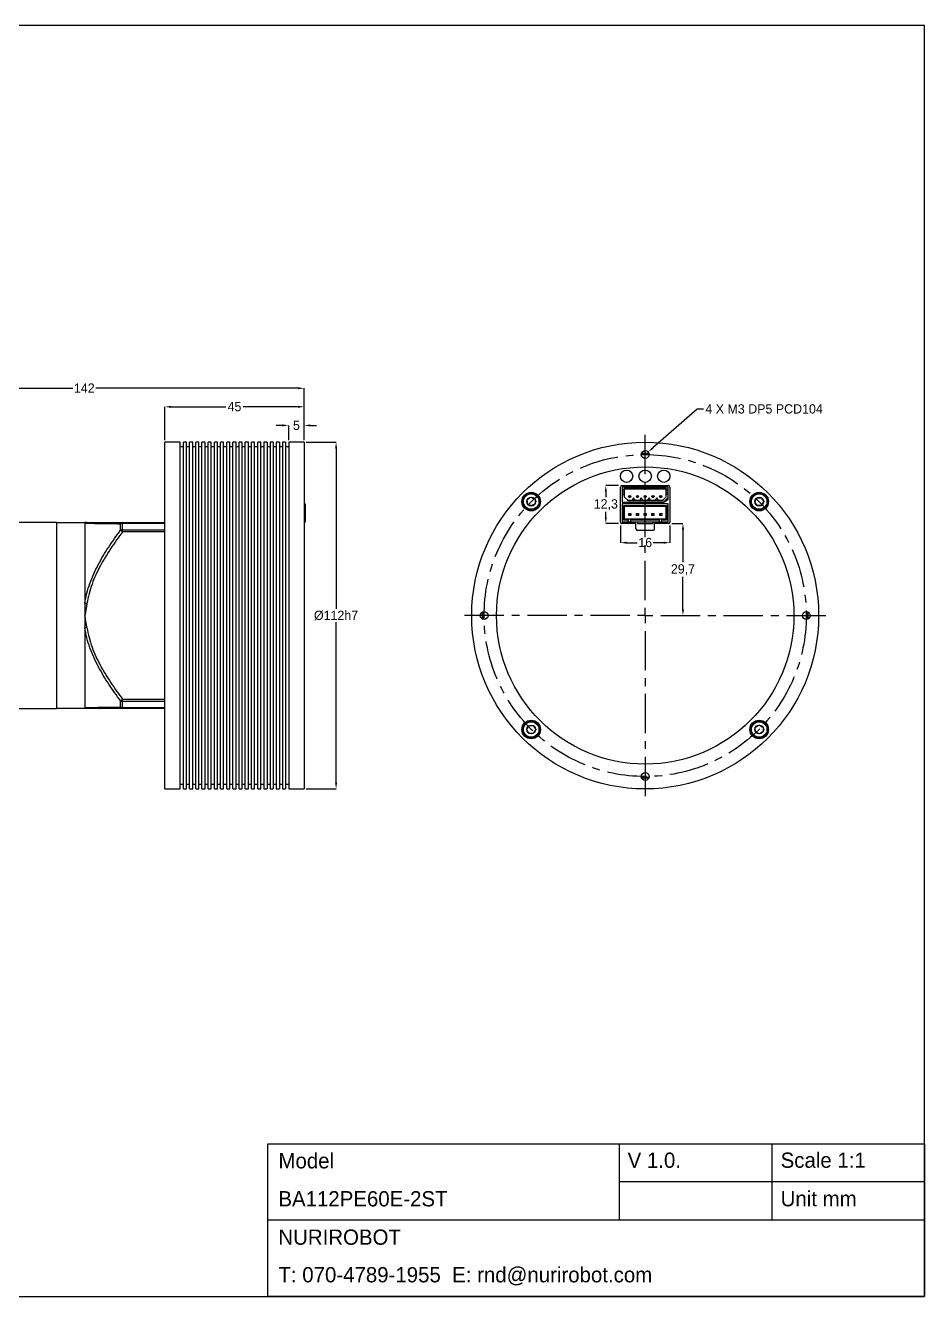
# Model space of a CAD drawing. Header units: millimetres. Extents: x 0 to 581, y 0 to 411.
# Drawn here: x 290.3 to 580.6, y 0 to 410.6 of the extents above; entities that cross this region are included whole.
import ezdxf

# ---------------------------------------------------------------- set-up
doc = ezdxf.new("R2010")
doc.units = ezdxf.units.MM
doc.header["$PDSIZE"] = -1
doc.linetypes.add('CENTERX2', pattern=[20.32, 12.7, -2.54, 2.54, -2.54])
doc.layers.add('외형선', color=7, linetype='Continuous', lineweight=25)
doc.layers.add('중심선', color=1, linetype='CENTERX2')
doc.layers.add('치수', color=3, linetype='Continuous')
doc.styles.get("Standard").update_dxf_attribs({"font": 'GOTHIC.TTF'})
doc.dimstyles.new('배포도면', dxfattribs={"dimtxt": 3, "dimasz": 2, "dimexe": 0, "dimexo": 0.625, "dimtad": 0, "dimtih": 1, "dimtoh": 1, "dimtxsty": 'Standard', "dimcen": 0, "dimclrd": 3, "dimclre": 3, "dimclrt": 3, "dimadec": 0, "dimazin": 0, "dimtfac": 1, "dimtofl": 0, "dimtmove": 0, "dimatfit": 3, "dimfxl": 1, "dimarcsym": 0})

# ---------------------------------------------------------------- blocks, each defined once
blk = doc.blocks.new('_D')
at = {"layer": 'Defpoints', "color": 0}
for p in [(489.46, 271.15), (491.34, 272.79)]:
    blk.add_point(p, dxfattribs=at)
at = {"layer": '치수', "color": 3, "lineweight": -2}
for p, q in [((507.21, 286.64), (492.85, 274.1)), ((509.21, 286.64), (507.21, 286.64))]:
    blk.add_line(p, q, dxfattribs=at)
at = {"layer": '치수', "color": 3}
blk.add_solid([(492.63, 274.35), (493.07, 273.85), (491.34, 272.79)], dxfattribs=at)
at = {"layer": '치수', "color": 3, "insert": (509.83, 288.21), "char_height": 3, "attachment_point": 1}
blk.add_mtext('4 X M3 DP5 PCD104\\P', dxfattribs=at)
blk = doc.blocks.new('_D_1')
at = {"layer": 'Defpoints', "color": 0}
for p in [(482.4, 261.97), (477.68, 249.67), (482.4, 249.67)]:
    blk.add_point(p, dxfattribs=at)
at = {"layer": '치수', "color": 3, "lineweight": -2}
for p, q in [((481.77, 261.97), (477.68, 261.97)), ((477.68, 259.97), (477.68, 258.16)), ((477.68, 251.67), (477.68, 253.48)), ((481.77, 249.67), (477.68, 249.67))]:
    blk.add_line(p, q, dxfattribs=at)
at = {"layer": '치수', "color": 3}
for points in [[(477.34, 259.97), (478.01, 259.97), (477.68, 261.97)], [(477.34, 251.67), (478.01, 251.67), (477.68, 249.67)]]:
    blk.add_solid(points, dxfattribs=at)
at = {"layer": '치수', "color": 3, "insert": (477.68, 257.53), "char_height": 3, "attachment_point": 2}
blk.add_mtext('12,3', dxfattribs=at)
blk = doc.blocks.new('_D_2')
at = {"layer": 'Defpoints', "color": 0}
for p in [(482.4, 249.67), (498.4, 249.67), (498.4, 243.49)]:
    blk.add_point(p, dxfattribs=at)
at = {"layer": '치수', "color": 3, "lineweight": -2}
for p, q in [((482.4, 249.04), (482.4, 243.49)), ((498.4, 249.04), (498.4, 243.49)), ((484.4, 243.49), (487.85, 243.49)), ((496.4, 243.49), (492.95, 243.49))]:
    blk.add_line(p, q, dxfattribs=at)
at = {"layer": '치수', "color": 3}
for points in [[(484.4, 243.82), (484.4, 243.16), (482.4, 243.49)], [(496.4, 243.82), (496.4, 243.16), (498.4, 243.49)]]:
    blk.add_solid(points, dxfattribs=at)
at = {"layer": '치수', "color": 3, "insert": (490.4, 245.06), "char_height": 3, "attachment_point": 2}
blk.add_mtext('16', dxfattribs=at)
blk = doc.blocks.new('_D_3')
at = {"layer": 'Defpoints', "color": 0}
for p in [(498.4, 249.67), (502.59, 219.97), (502.59, 219.97)]:
    blk.add_point(p, dxfattribs=at)
at = {"layer": '치수', "color": 3, "lineweight": -2}
for p, q in [((499.02, 249.67), (502.59, 249.67)), ((502.59, 247.67), (502.59, 237.16)), ((502.59, 221.97), (502.59, 232.48)), ((501.96, 219.97), (502.59, 219.97))]:
    blk.add_line(p, q, dxfattribs=at)
at = {"layer": '치수', "color": 3}
for points in [[(502.26, 247.67), (502.92, 247.67), (502.59, 249.67)], [(502.26, 221.97), (502.92, 221.97), (502.59, 219.97)]]:
    blk.add_solid(points, dxfattribs=at)
at = {"layer": '치수', "color": 3, "insert": (502.59, 236.53), "char_height": 3, "attachment_point": 2}
blk.add_mtext('29,7', dxfattribs=at)
blk = doc.blocks.new('SW_CENTERMARKSYMBOL_0')
at = {"layer": '중심선', "color": 0}
for p, q in [((0, 5), (0, 58.5)), ((-5, 0), (-58.5, 0)), ((0, 0), (-2.5, 0)), ((0, 0), (0, 2.5)), ((0, 0), (0, -2.5)), ((0, 0), (2.5, 0)), ((5, 0), (58.5, 0)), ((0, -5), (0, -58.5))]:
    blk.add_line(p, q, dxfattribs=at)
blk = doc.blocks.new('_D_4')
at = {"layer": 'Defpoints', "color": 0}
for p in [(380.29, 275.97), (380.29, 163.97), (390.59, 163.97)]:
    blk.add_point(p, dxfattribs=at)
at = {"layer": '치수', "color": 3, "lineweight": -2}
for p, q in [((380.92, 275.97), (390.59, 275.97)), ((390.59, 273.97), (390.59, 222.17)), ((390.59, 165.97), (390.59, 217.77)), ((380.92, 163.97), (390.59, 163.97))]:
    blk.add_line(p, q, dxfattribs=at)
at = {"layer": '치수', "color": 3}
for points in [[(390.26, 273.97), (390.93, 273.97), (390.59, 275.97)], [(390.26, 165.97), (390.93, 165.97), (390.59, 163.97)]]:
    blk.add_solid(points, dxfattribs=at)
at = {"layer": '치수', "color": 3, "insert": (390.59, 221.54), "char_height": 3, "attachment_point": 2}
blk.add_mtext('%%c112h7', dxfattribs=at)
blk = doc.blocks.new('_D_5')
at = {"layer": 'Defpoints', "color": 0}
for p in [(375.29, 281.38), (375.29, 275.97), (380.29, 275.97)]:
    blk.add_point(p, dxfattribs=at)
at = {"layer": '치수', "color": 3, "lineweight": -2}
for p, q in [((373.29, 281.38), (371.29, 281.38)), ((375.29, 276.59), (375.29, 281.38)), ((380.29, 276.59), (380.29, 281.38)), ((382.29, 281.38), (384.29, 281.38))]:
    blk.add_line(p, q, dxfattribs=at)
at = {"layer": '치수', "color": 3}
for points in [[(373.29, 281.71), (373.29, 281.04), (375.29, 281.38)], [(382.29, 281.71), (382.29, 281.04), (380.29, 281.38)]]:
    blk.add_solid(points, dxfattribs=at)
at = {"layer": '치수', "color": 3, "insert": (377.79, 282.92), "char_height": 3, "attachment_point": 2}
blk.add_mtext('5', dxfattribs=at)
blk = doc.blocks.new('_D_6')
at = {"layer": 'Defpoints', "color": 0}
for p in [(335.29, 287.38), (335.29, 275.97), (380.29, 275.97)]:
    blk.add_point(p, dxfattribs=at)
at = {"layer": '치수', "color": 3, "lineweight": -2}
for p, q in [((335.29, 276.59), (335.29, 287.38)), ((337.29, 287.38), (355, 287.38)), ((378.29, 287.38), (360.59, 287.38)), ((380.29, 276.59), (380.29, 287.38))]:
    blk.add_line(p, q, dxfattribs=at)
at = {"layer": '치수', "color": 3}
for points in [[(337.29, 287.71), (337.29, 287.04), (335.29, 287.38)], [(378.29, 287.71), (378.29, 287.04), (380.29, 287.38)]]:
    blk.add_solid(points, dxfattribs=at)
at = {"layer": '치수', "color": 3, "insert": (357.79, 288.95), "char_height": 3, "attachment_point": 2}
blk.add_mtext('45', dxfattribs=at)
blk = doc.blocks.new('_D_7')
at = {"layer": 'Defpoints', "color": 0}
for p in [(238.29, 293.38), (380.29, 275.97), (238.29, 249.97)]:
    blk.add_point(p, dxfattribs=at)
at = {"layer": '치수', "color": 3, "lineweight": -2}
for p, q in [((238.29, 250.59), (238.29, 293.38)), ((240.29, 293.38), (305.57, 293.38)), ((378.29, 293.38), (313.02, 293.38)), ((380.29, 276.59), (380.29, 293.38))]:
    blk.add_line(p, q, dxfattribs=at)
at = {"layer": '치수', "color": 3}
for points in [[(240.29, 293.71), (240.29, 293.04), (238.29, 293.38)], [(378.29, 293.71), (378.29, 293.04), (380.29, 293.38)]]:
    blk.add_solid(points, dxfattribs=at)
at = {"layer": '치수', "color": 3, "insert": (309.29, 294.92), "char_height": 3, "attachment_point": 2}
blk.add_mtext('142', dxfattribs=at)
blk = doc.blocks.new('A')
at = {"lineweight": -3}
for p, q in [((2066.56, -855.31), (1769.56, -855.31)), ((1769.56, -855.31), (1769.56, -1065.31)), ((2066.56, -1065.31), (2066.56, -855.31)), ((1769.56, -1065.31), (1769.56, -1275.31)), ((2066.56, -1275.31), (2066.56, -1065.31)), ((1769.56, -1275.31), (2066.56, -1275.31))]:
    blk.add_line(p, q, dxfattribs=at)

msp = doc.modelspace()

# ---------------------------------------------------------------- linework, layer by layer
at = {"lineweight": -3}
msp.add_line((481.981, 49.306), (481.981, 24.815), dxfattribs=at)
at = {"lineweight": -3, "ltscale": 3}
for p, q in [((531.287, 49.306), (531.287, 24.815)), ((481.981, 37.141), (580.593, 37.141)), ((481.981, 37.141), (580.593, 37.141)), ((368.513, 24.815), (580.593, 24.815)), ((368.513, 24.815), (580.593, 24.815))]:
    msp.add_line(p, q, dxfattribs=at)
msp.add_lwpolyline([(368.513, 0), (368.513, 49.306), (580.593, 49.306), (580.593, 0)], close=True, dxfattribs=at)
msp.add_lwpolyline([(368.513, 0), (368.513, 49.306), (580.593, 49.306), (580.593, 0)], close=True, dxfattribs=at)
at = {"layer": '외형선', "linetype": 'Continuous', "lineweight": 25}
for p, q in [((340.294, 275.967), (335.294, 275.967)), ((335.294, 163.967), (335.294, 275.967)), ((340.294, 163.967), (340.294, 275.967)), ((342.294, 275.967), (341.294, 275.967)), ((341.294, 163.967), (341.294, 275.967)), ((342.294, 163.967), (342.294, 275.967)), ((344.294, 275.967), (343.294, 275.967)), ((343.294, 163.967), (343.294, 275.967)), ((344.294, 163.967), (344.294, 275.967)), ((346.294, 275.967), (345.294, 275.967)), ((345.294, 163.967), (345.294, 275.967)), ((346.294, 163.967), (346.294, 275.967)), ((348.294, 275.967), (347.294, 275.967)), ((347.294, 163.967), (347.294, 275.967)), ((348.294, 163.967), (348.294, 275.967)), ((350.294, 275.967), (349.294, 275.967)), ((349.294, 163.967), (349.294, 275.967)), ((350.294, 163.967), (350.294, 275.967)), ((352.294, 275.967), (351.294, 275.967)), ((351.294, 163.967), (351.294, 275.967)), ((352.294, 163.967), (352.294, 275.967)), ((354.294, 275.967), (353.294, 275.967)), ((353.294, 163.967), (353.294, 275.967)), ((354.294, 163.967), (354.294, 275.967)), ((356.294, 275.967), (355.294, 275.967)), ((355.294, 163.967), (355.294, 275.967)), ((356.294, 163.967), (356.294, 275.967)), ((358.294, 275.967), (357.294, 275.967)), ((357.294, 163.967), (357.294, 275.967)), ((358.294, 163.967), (358.294, 275.967)), ((360.294, 275.967), (359.294, 275.967)), ((359.294, 163.967), (359.294, 275.967)), ((360.294, 163.967), (360.294, 275.967)), ((362.294, 275.967), (361.294, 275.967)), ((361.294, 163.967), (361.294, 275.967)), ((362.294, 163.967), (362.294, 275.967)), ((364.294, 275.967), (363.294, 275.967)), ((363.294, 163.967), (363.294, 275.967)), ((364.294, 163.967), (364.294, 275.967)), ((366.294, 275.967), (365.294, 275.967)), ((365.294, 163.967), (365.294, 275.967)), ((366.294, 163.967), (366.294, 275.967)), ((368.294, 275.967), (367.294, 275.967)), ((367.294, 275.967), (367.294, 163.967)), ((368.294, 275.967), (368.294, 163.967)), ((370.294, 275.967), (369.294, 275.967)), ((369.294, 275.967), (369.294, 163.967)), ((370.294, 275.967), (370.294, 163.967)), ((372.294, 275.967), (371.294, 275.967)), ((371.294, 275.967), (371.294, 163.967)), ((372.294, 275.967), (372.294, 163.967)), ((374.294, 275.967), (373.294, 275.967)), ((373.294, 275.967), (373.294, 163.967)), ((374.294, 275.967), (374.294, 163.967)), ((380.294, 275.967), (375.294, 275.967)), ((375.294, 275.967), (375.294, 163.967)), ((380.294, 275.967), (380.294, 163.967)), ((341.294, 274.467), (340.294, 274.467)), ((343.294, 274.467), (342.294, 274.467)), ((345.294, 274.467), (344.294, 274.467)), ((347.294, 274.467), (346.294, 274.467)), ((349.294, 274.467), (348.294, 274.467)), ((351.294, 274.467), (350.294, 274.467)), ((353.294, 274.467), (352.294, 274.467)), ((355.294, 274.467), (354.294, 274.467)), ((357.294, 274.467), (356.294, 274.467)), ((359.294, 274.467), (358.294, 274.467)), ((361.294, 274.467), (360.294, 274.467)), ((363.294, 274.467), (362.294, 274.467)), ((365.294, 274.467), (364.294, 274.467)), ((367.294, 274.467), (366.294, 274.467)), ((369.294, 274.467), (368.294, 274.467)), ((371.294, 274.467), (370.294, 274.467)), ((373.294, 274.467), (372.294, 274.467)), ((375.294, 274.467), (374.294, 274.467)), ((482.397, 250.167), (482.397, 261.467)), ((482.897, 261.967), (497.897, 261.967)), ((482.947, 261.467), (482.947, 256.567)), ((497.847, 261.467), (482.947, 261.467)), ((482.947, 260.747), (483.647, 260.747)), ((482.947, 260.277), (483.647, 260.277)), ((482.947, 259.577), (483.647, 259.577)), ((482.947, 259.1), (483.647, 259.1)), ((483.647, 261.017), (483.647, 258.357)), ((497.147, 261.017), (483.647, 261.017)), ((497.147, 260.767), (483.647, 260.767)), ((485.397, 258.737), (485.397, 258.392)), ((487.897, 258.737), (487.897, 258.392)), ((490.397, 258.737), (490.397, 258.392)), ((492.897, 258.737), (492.897, 258.392)), ((495.397, 258.737), (495.397, 258.392)), ((497.147, 258.357), (497.147, 261.017)), ((497.847, 260.747), (497.147, 260.747)), ((497.847, 260.277), (497.147, 260.277)), ((497.847, 259.577), (497.147, 259.577)), ((497.847, 259.1), (497.147, 259.1)), ((497.847, 257.567), (497.847, 261.467)), ((498.397, 261.467), (498.397, 250.167)), ((380.294, 256.067), (380.594, 256.067)), ((380.594, 256.067), (380.594, 250.267)), ((482.947, 256.567), (496.447, 256.567)), ((497.847, 256.067), (482.947, 256.067)), ((482.947, 256.067), (482.947, 250.267)), ((483.497, 250.817), (483.497, 255.517)), ((483.747, 255.267), (483.497, 255.517)), ((483.497, 255.517), (497.297, 255.517)), ((483.647, 258.357), (484.737, 257.267)), ((483.747, 251.067), (483.747, 255.267)), ((483.747, 255.267), (497.047, 255.267)), ((484.737, 257.267), (496.057, 257.267)), ((484.737, 257.017), (484.737, 257.267)), ((496.057, 257.017), (484.737, 257.017)), ((485.397, 258.037), (485.397, 258.382)), ((486.647, 257.967), (486.147, 257.267)), ((487.147, 257.267), (486.647, 257.967)), ((487.897, 258.037), (487.897, 258.382)), ((489.147, 257.967), (488.647, 257.267)), ((489.647, 257.267), (489.147, 257.967)), ((490.397, 258.037), (490.397, 258.382)), ((491.647, 257.967), (491.147, 257.267)), ((492.147, 257.267), (491.647, 257.967)), ((492.897, 258.037), (492.897, 258.382)), ((494.147, 257.967), (493.647, 257.267)), ((494.647, 257.267), (494.147, 257.967)), ((495.397, 258.037), (495.397, 258.382)), ((496.057, 257.267), (497.147, 258.357)), ((496.057, 257.267), (496.057, 257.017)), ((496.347, 256.567), (497.847, 258.067)), ((496.447, 256.567), (497.847, 257.567)), ((497.047, 255.267), (497.297, 255.517)), ((497.047, 255.267), (497.047, 251.067)), ((497.297, 255.517), (497.297, 250.817)), ((497.847, 250.267), (497.847, 256.067)), ((483.747, 251.067), (483.497, 250.817)), ((485.047, 250.817), (483.497, 250.817)), ((497.047, 251.067), (483.747, 251.067)), ((485.047, 250.267), (485.047, 251.067)), ((485.077, 252.887), (485.717, 252.887)), ((485.077, 252.887), (485.277, 252.687)), ((485.077, 252.247), (485.077, 252.887)), ((485.277, 252.447), (485.077, 252.247)), ((485.717, 252.247), (485.077, 252.247)), ((485.517, 252.687), (485.277, 252.687)), ((485.277, 252.687), (485.277, 252.447)), ((485.277, 252.447), (485.517, 252.447)), ((485.717, 252.887), (485.517, 252.687)), ((485.517, 252.447), (485.517, 252.687)), ((485.517, 252.447), (485.717, 252.247)), ((485.717, 252.887), (485.717, 252.247)), ((485.747, 250.267), (485.747, 251.067)), ((495.047, 250.817), (485.747, 250.817)), ((487.577, 252.247), (487.577, 252.887)), ((487.577, 252.887), (487.777, 252.687)), ((487.577, 252.887), (488.217, 252.887)), ((487.777, 252.447), (487.577, 252.247)), ((488.217, 252.247), (487.577, 252.247)), ((487.777, 252.687), (487.777, 252.447)), ((488.017, 252.687), (487.777, 252.687)), ((487.777, 252.447), (488.017, 252.447)), ((488.217, 252.887), (488.017, 252.687)), ((488.017, 252.447), (488.017, 252.687)), ((488.017, 252.447), (488.217, 252.247)), ((488.217, 252.887), (488.217, 252.247)), ((490.077, 252.247), (490.077, 252.887)), ((490.077, 252.887), (490.277, 252.687)), ((490.077, 252.887), (490.717, 252.887)), ((490.277, 252.447), (490.077, 252.247)), ((490.717, 252.247), (490.077, 252.247)), ((490.277, 252.687), (490.277, 252.447)), ((490.517, 252.687), (490.277, 252.687)), ((490.277, 252.447), (490.517, 252.447)), ((490.717, 252.887), (490.517, 252.687)), ((490.517, 252.447), (490.517, 252.687)), ((490.517, 252.447), (490.717, 252.247)), ((490.717, 252.887), (490.717, 252.247)), ((492.577, 252.887), (493.217, 252.887)), ((492.577, 252.887), (492.777, 252.687)), ((492.577, 252.247), (492.577, 252.887)), ((492.777, 252.447), (492.577, 252.247)), ((493.217, 252.247), (492.577, 252.247)), ((493.017, 252.687), (492.777, 252.687)), ((492.777, 252.687), (492.777, 252.447)), ((492.777, 252.447), (493.017, 252.447)), ((493.217, 252.887), (493.017, 252.687)), ((493.017, 252.447), (493.017, 252.687)), ((493.017, 252.447), (493.217, 252.247)), ((493.217, 252.887), (493.217, 252.247)), ((495.047, 250.267), (495.047, 251.067)), ((495.077, 252.887), (495.717, 252.887)), ((495.077, 252.887), (495.277, 252.687)), ((495.077, 252.247), (495.077, 252.887)), ((495.277, 252.447), (495.077, 252.247)), ((495.717, 252.247), (495.077, 252.247)), ((495.277, 252.687), (495.277, 252.447)), ((495.517, 252.687), (495.277, 252.687)), ((495.277, 252.447), (495.517, 252.447)), ((495.717, 252.887), (495.517, 252.687)), ((495.517, 252.447), (495.517, 252.687)), ((495.517, 252.447), (495.717, 252.247)), ((495.717, 252.887), (495.717, 252.247)), ((495.747, 250.267), (495.747, 251.067)), ((497.297, 250.817), (495.747, 250.817)), ((497.047, 251.067), (497.297, 250.817)), ((300.294, 249.967), (260.294, 249.967)), ((300.294, 249.967), (300.294, 189.967)), ((309.494, 249.917), (300.294, 249.917)), ((309.494, 249.967), (309.494, 189.967)), ((321.008, 247.512), (321.008, 249.51)), ((321.678, 247.006), (321.678, 249.967)), ((321.678, 249.967), (335.294, 249.967)), ((335.294, 249.698), (321.678, 249.698)), ((321.678, 247.688), (335.294, 247.688)), ((335.294, 247.006), (321.678, 247.006)), ((380.294, 250.267), (380.594, 250.267)), ((380.594, 250.267), (380.294, 250.164)), ((487.397, 249.667), (482.897, 249.667)), ((482.947, 250.267), (497.847, 250.267)), ((487.397, 247.967), (487.397, 249.667)), ((487.897, 250.267), (487.897, 249.678)), ((487.897, 249.678), (492.897, 249.678)), ((492.897, 247.467), (487.897, 247.467)), ((492.897, 250.267), (492.897, 249.678)), ((493.397, 247.967), (493.397, 249.667)), ((497.897, 249.667), (493.397, 249.667)), ((260.294, 189.967), (300.294, 189.967)), ((300.294, 190.017), (309.494, 190.017)), ((321.008, 190.424), (321.008, 192.421)), ((321.678, 189.967), (321.678, 192.928)), ((321.678, 192.928), (335.294, 192.928)), ((335.294, 192.246), (321.678, 192.246)), ((321.678, 190.235), (335.294, 190.235)), ((335.294, 189.967), (321.678, 189.967)), ((340.294, 165.467), (341.294, 165.467)), ((342.294, 165.467), (343.294, 165.467)), ((344.294, 165.467), (345.294, 165.467)), ((346.294, 165.467), (347.294, 165.467)), ((348.294, 165.467), (349.294, 165.467)), ((350.294, 165.467), (351.294, 165.467)), ((352.294, 165.467), (353.294, 165.467)), ((354.294, 165.467), (355.294, 165.467)), ((356.294, 165.467), (357.294, 165.467)), ((358.294, 165.467), (359.294, 165.467)), ((360.294, 165.467), (361.294, 165.467)), ((362.294, 165.467), (363.294, 165.467)), ((364.294, 165.467), (365.294, 165.467)), ((366.294, 165.467), (367.294, 165.467)), ((368.294, 165.467), (369.294, 165.467)), ((370.294, 165.467), (371.294, 165.467)), ((372.294, 165.467), (373.294, 165.467)), ((374.294, 165.467), (375.294, 165.467)), ((335.294, 163.967), (340.294, 163.967)), ((341.294, 163.967), (342.294, 163.967)), ((343.294, 163.967), (344.294, 163.967)), ((345.294, 163.967), (346.294, 163.967)), ((347.294, 163.967), (348.294, 163.967)), ((349.294, 163.967), (350.294, 163.967)), ((351.294, 163.967), (352.294, 163.967)), ((353.294, 163.967), (354.294, 163.967)), ((355.294, 163.967), (356.294, 163.967)), ((357.294, 163.967), (358.294, 163.967)), ((359.294, 163.967), (360.294, 163.967)), ((361.294, 163.967), (362.294, 163.967)), ((363.294, 163.967), (364.294, 163.967)), ((365.294, 163.967), (366.294, 163.967)), ((367.294, 163.967), (368.294, 163.967)), ((369.294, 163.967), (370.294, 163.967)), ((371.294, 163.967), (372.294, 163.967)), ((373.294, 163.967), (374.294, 163.967)), ((375.294, 163.967), (380.294, 163.967))]:
    msp.add_line(p, q, dxfattribs=at)
at = {"layer": '외형선', "linetype": 'Continuous', "lineweight": 25, "flags": 128}
for points in [[(491.633, 272.152), (490.397, 272.167), (489.161, 272.152)], [(489.246, 272.454), (490.397, 272.467), (491.548, 272.454)], [(321.678, 247.006), (321.579, 247.081), (321.482, 247.155), (321.387, 247.226), (321.297, 247.294), (321.213, 247.358), (321.136, 247.416), (321.068, 247.468), (321.008, 247.512)], [(309.494, 223.939), (309.564, 223.929), (309.64, 223.918), (309.72, 223.906), (309.804, 223.894), (309.891, 223.881), (309.981, 223.868), (310.072, 223.855), (310.164, 223.841)], [(437.91, 218.816), (437.897, 219.967), (437.91, 221.118)], [(438.212, 221.203), (438.197, 219.967), (438.212, 218.731)], [(542.583, 218.731), (542.597, 219.967), (542.583, 221.203)], [(542.885, 221.118), (542.897, 219.967), (542.885, 218.816)], [(310.164, 216.093), (310.072, 216.079), (309.981, 216.066), (309.891, 216.053), (309.804, 216.04), (309.72, 216.028), (309.64, 216.016), (309.564, 216.005), (309.494, 215.994)], [(321.678, 192.928), (321.579, 192.853), (321.482, 192.779), (321.387, 192.707), (321.297, 192.639), (321.213, 192.576), (321.136, 192.518), (321.068, 192.466), (321.008, 192.421)], [(489.161, 167.782), (490.397, 167.767), (491.633, 167.782)], [(491.548, 167.48), (490.397, 167.467), (489.246, 167.48)]]:
    msp.add_lwpolyline(points, dxfattribs=at)
at = {"layer": '외형선', "linetype": 'Continuous', "lineweight": 25}
for centre, radius in [((490.397, 219.967), 56), ((490.397, 271.967), 1.25), ((490.397, 219.967), 48), ((484.392, 264.967), 2), ((490.392, 264.967), 2), ((496.392, 264.967), 2), ((453.592, 256.772), 3), ((453.592, 256.772), 2.75), ((453.592, 256.772), 2.5), ((485.397, 258.387), 0.35), ((487.897, 258.387), 0.35), ((490.397, 258.387), 0.35), ((492.897, 258.387), 0.35), ((495.397, 258.387), 0.35), ((527.202, 256.772), 3), ((527.202, 256.772), 2.75), ((527.202, 256.772), 2.5), ((453.592, 256.772), 1.443), ((485.397, 258.387), 0.005), ((487.897, 258.387), 0.005), ((490.397, 258.387), 0.005), ((492.897, 258.387), 0.005), ((495.397, 258.387), 0.005), ((527.202, 256.772), 1.443), ((438.397, 219.967), 1.25), ((542.397, 219.967), 1.25), ((453.592, 183.162), 3), ((453.592, 183.162), 2.75), ((453.592, 183.162), 2.5), ((527.202, 183.162), 3), ((527.202, 183.162), 2.75), ((527.202, 183.162), 2.5), ((453.592, 183.162), 1.443), ((527.202, 183.162), 1.443), ((490.397, 167.967), 1.25)]:
    msp.add_circle(centre, radius, dxfattribs=at)
for centre, radius, start, end in [((482.897, 261.467), 0.5, 90, 180), ((497.897, 261.467), 0.5, 0, 90), ((310.165, 248.983), 0.984, 90.04598, 132.99225), ((321.716, 249.192), 0.776, 92.78743, 155.81181), ((321.662, 248.472), 1.226, 89.22285, 122.19484), ((321.659, 246.396), 1.293, 89.15191, 120.23665), ((482.897, 250.167), 0.5, 180, 270), ((487.897, 247.967), 0.5, 180, 270), ((492.897, 247.967), 0.5, 270, 0), ((497.897, 250.167), 0.5, 270, 0), ((310.165, 190.951), 0.984, 227.00775, 269.95402), ((321.659, 193.538), 1.293, 239.76335, 270.84809), ((321.662, 191.462), 1.226, 237.80516, 270.77715), ((321.716, 190.742), 0.776, 204.18819, 267.21257)]:
    msp.add_arc(centre, radius, start, end, dxfattribs=at)
for points, knots in [([(452.329, 257.47), (452.55, 257.603), (452.963, 257.852), (453.374, 258.1), (453.566, 258.215)], [0, 0, 0, 0, 0.5346259, 1, 1, 1, 1]), ([(452.356, 256.027), (452.351, 256.285), (452.342, 256.767), (452.333, 257.247), (452.329, 257.47)], [0, 0, 0, 0, 0.5346264, 1, 1, 1, 1]), ([(453.619, 255.329), (453.566, 255.358), (453.305, 255.502), (452.87, 255.743), (452.508, 255.943), (452.356, 256.027)], [0, 0, 0, 0, 0.12891912, 0.63375798, 1, 1, 1, 1]), ([(453.566, 258.215), (453.718, 258.131), (454.08, 257.931), (454.515, 257.69), (454.776, 257.546), (454.829, 257.516)], [0, 0, 0, 0, 0.36624202, 0.87108088, 1, 1, 1, 1]), ([(454.855, 256.073), (454.634, 255.94), (454.221, 255.691), (453.81, 255.444), (453.619, 255.329)], [0, 0, 0, 0, 0.5346247, 1, 1, 1, 1]), ([(454.829, 257.516), (454.834, 257.258), (454.842, 256.776), (454.851, 256.296), (454.855, 256.073)], [0, 0, 0, 0, 0.5346239, 1, 1, 1, 1]), ([(525.759, 256.745), (525.788, 256.798), (525.932, 257.059), (526.173, 257.494), (526.373, 257.856), (526.458, 258.008)], [0, 0, 0, 0, 0.12891912, 0.63375798, 1, 1, 1, 1]), ([(526.503, 255.509), (526.37, 255.73), (526.122, 256.143), (525.874, 256.554), (525.759, 256.745)], [0, 0, 0, 0, 0.5346247, 1, 1, 1, 1]), ([(526.458, 258.008), (526.715, 258.013), (527.198, 258.022), (527.677, 258.031), (527.901, 258.035)], [0, 0, 0, 0, 0.5346264, 1, 1, 1, 1]), ([(527.947, 255.535), (527.689, 255.531), (527.207, 255.522), (526.727, 255.513), (526.503, 255.509)], [0, 0, 0, 0, 0.5346239, 1, 1, 1, 1]), ([(527.901, 258.035), (528.034, 257.814), (528.282, 257.401), (528.53, 256.99), (528.645, 256.798)], [0, 0, 0, 0, 0.5346259, 1, 1, 1, 1]), ([(528.645, 256.798), (528.561, 256.646), (528.361, 256.284), (528.12, 255.849), (527.976, 255.588), (527.947, 255.535)], [0, 0, 0, 0, 0.36624202, 0.87108088, 1, 1, 1, 1]), ([(321.008, 249.51), (319.684, 249.526), (318.407, 249.544), (315.991, 249.579), (314.853, 249.598), (313.304, 249.625), (312.814, 249.634), (311.906, 249.652), (311.488, 249.66), (310.37, 249.683), (309.809, 249.696), (309.494, 249.703)], [0, 0, 0, 0, 0.25, 0.25, 0.5, 0.5, 0.625, 0.625, 0.75, 0.75, 1, 1, 1, 1]), ([(309.494, 223.939), (309.809, 226.143), (310.371, 228.267), (311.479, 231.367), (311.893, 232.386), (312.795, 234.4), (313.284, 235.396), (314.834, 238.335), (315.977, 240.23), (318.4, 243.932), (319.682, 245.739), (321.008, 247.512)], [0, 0, 0, 0, 0.25, 0.25, 0.375, 0.375, 0.5, 0.5, 0.75, 0.75, 1, 1, 1, 1]), ([(310.164, 249.967), (310.483, 249.967), (311.054, 249.967), (312.174, 249.967), (312.592, 249.967), (313.501, 249.967), (313.993, 249.967), (315.545, 249.967), (316.683, 249.967), (319.091, 249.967), (320.362, 249.967), (321.678, 249.967)], [0, 0, 0, 0, 0.25, 0.25, 0.375, 0.375, 0.5, 0.5, 0.75, 0.75, 1, 1, 1, 1]), ([(321.678, 247.006), (320.362, 245.264), (319.091, 243.494), (316.683, 239.867), (315.545, 238.012), (313.993, 235.129), (313.501, 234.149), (312.592, 232.168), (312.174, 231.165), (311.054, 228.112), (310.483, 226.018), (310.164, 223.841)], [0, 0, 0, 0, 0.25, 0.25, 0.5, 0.5, 0.625, 0.625, 0.75, 0.75, 1, 1, 1, 1]), ([(365.276, 221.547), (365.283, 221.567), (365.296, 221.607), (365.287, 221.648), (365.283, 221.668)], [0, 0, 0, 0, 0.5227938, 1, 1, 1, 1]), ([(321.008, 192.421), (319.684, 194.192), (318.407, 195.992), (315.991, 199.68), (314.853, 201.567), (313.304, 204.499), (312.814, 205.494), (311.906, 207.515), (311.488, 208.544), (310.37, 211.665), (309.809, 213.796), (309.494, 215.994)], [0, 0, 0, 0, 0.25, 0.25, 0.5, 0.5, 0.625, 0.625, 0.75, 0.75, 1, 1, 1, 1]), ([(310.164, 216.093), (310.483, 213.916), (311.054, 211.822), (312.174, 208.769), (312.592, 207.766), (313.501, 205.785), (313.993, 204.805), (315.545, 201.922), (316.683, 200.066), (319.091, 196.44), (320.362, 194.669), (321.678, 192.928)], [0, 0, 0, 0, 0.25, 0.25, 0.375, 0.375, 0.5, 0.5, 0.75, 0.75, 1, 1, 1, 1]), ([(309.494, 190.231), (309.809, 190.238), (310.371, 190.251), (311.479, 190.274), (311.893, 190.282), (312.795, 190.299), (313.284, 190.308), (314.834, 190.336), (315.977, 190.354), (318.4, 190.39), (319.682, 190.408), (321.008, 190.424)], [0, 0, 0, 0, 0.25, 0.25, 0.375, 0.375, 0.5, 0.5, 0.75, 0.75, 1, 1, 1, 1]), ([(321.678, 189.967), (320.362, 189.967), (319.091, 189.967), (316.683, 189.967), (315.545, 189.967), (313.993, 189.967), (313.501, 189.967), (312.592, 189.967), (312.174, 189.967), (311.054, 189.967), (310.483, 189.967), (310.164, 189.967)], [0, 0, 0, 0, 0.25, 0.25, 0.5, 0.5, 0.625, 0.625, 0.75, 0.75, 1, 1, 1, 1]), ([(452.149, 183.136), (452.233, 183.288), (452.434, 183.65), (452.674, 184.085), (452.818, 184.346), (452.848, 184.399)], [0, 0, 0, 0, 0.36624202, 0.87108088, 1, 1, 1, 1]), ([(452.894, 181.899), (452.761, 182.12), (452.512, 182.533), (452.264, 182.944), (452.149, 183.136)], [0, 0, 0, 0, 0.5346259, 1, 1, 1, 1]), ([(452.848, 184.399), (453.106, 184.403), (453.588, 184.412), (454.068, 184.421), (454.291, 184.425)], [0, 0, 0, 0, 0.5346239, 1, 1, 1, 1]), ([(454.337, 181.925), (454.079, 181.921), (453.597, 181.912), (453.117, 181.903), (452.894, 181.899)], [0, 0, 0, 0, 0.5346264, 1, 1, 1, 1]), ([(454.291, 184.425), (454.424, 184.204), (454.673, 183.791), (454.92, 183.38), (455.035, 183.188)], [0, 0, 0, 0, 0.5346247, 1, 1, 1, 1]), ([(455.035, 183.188), (455.006, 183.135), (454.862, 182.875), (454.621, 182.44), (454.421, 182.078), (454.337, 181.925)], [0, 0, 0, 0, 0.12891912, 0.63375798, 1, 1, 1, 1]), ([(525.939, 183.861), (526.16, 183.994), (526.573, 184.242), (526.984, 184.49), (527.176, 184.605)], [0, 0, 0, 0, 0.5346247, 1, 1, 1, 1]), ([(525.966, 182.418), (525.961, 182.675), (525.952, 183.158), (525.943, 183.637), (525.939, 183.861)], [0, 0, 0, 0, 0.5346239, 1, 1, 1, 1]), ([(527.229, 181.719), (527.076, 181.803), (526.714, 182.003), (526.279, 182.244), (526.019, 182.388), (525.966, 182.418)], [0, 0, 0, 0, 0.36624202, 0.87108088, 1, 1, 1, 1]), ([(527.176, 184.605), (527.229, 184.576), (527.489, 184.432), (527.924, 184.191), (528.286, 183.991), (528.439, 183.906)], [0, 0, 0, 0, 0.12891912, 0.63375798, 1, 1, 1, 1]), ([(528.465, 182.463), (528.244, 182.33), (527.831, 182.082), (527.42, 181.834), (527.229, 181.719)], [0, 0, 0, 0, 0.5346259, 1, 1, 1, 1]), ([(528.439, 183.906), (528.443, 183.649), (528.452, 183.166), (528.461, 182.687), (528.465, 182.463)], [0, 0, 0, 0, 0.5346264, 1, 1, 1, 1])]:
    msp.add_open_spline(points, degree=3, knots=knots, dxfattribs=at)
for points in [[(310.164, 249.967), (309.974, 249.967), (309.733, 249.967), (309.494, 249.967)], [(310.164, 223.841), (309.974, 222.544), (309.733, 221.255), (309.494, 219.967)], [(310.164, 216.093), (309.974, 217.39), (309.733, 218.678), (309.494, 219.967)], [(310.164, 189.967), (309.974, 189.967), (309.733, 189.967), (309.494, 189.967)]]:
    msp.add_open_spline(points, degree=3, dxfattribs=at)
at = {"layer": '중심선'}
msp.add_circle((490.397, 219.967), 52, dxfattribs=at)

# ---------------------------------------------------------------- block references
at = {"lineweight": -3, "xscale": 1.38236441753702, "yscale": 1.38236441753702, "zscale": 1.38236441753702, "rotation": 90}
msp.add_blockref('A', (-1182.349, -2446.183), dxfattribs=at)
at = {"layer": '중심선'}
msp.add_blockref('SW_CENTERMARKSYMBOL_0', (490.397, 219.967), dxfattribs=at)

# ---------------------------------------------------------------- texts
at = {"lineweight": -3, "attachment_point": 1}
for s, insert, char_height, width in [('Model', (371.994, 46.331), 4.9306, 16.27079), ('V 1.0.', (484.725, 46.51), 4.9306, 71.94635), ('Scale 1:1', (534.124, 46.517), 4.9306, 76.45317), ('BA112PE60E-2ST', (371.968, 34.058), 4.93059, 60.4598), ('Unit mm', (534.124, 34.084), 4.9306, 80.90135), ('NURIROBOT', (371.971, 21.662), 4.9306, 61.17191), ('T: 070-4789-1955  E: rnd@nurirobot.com', (371.987, 9.527), 4.93059, 179.54313)]:
    msp.add_mtext(s, dxfattribs=dict(at, insert=insert, char_height=char_height, width=width))

# ---------------------------------------------------------------- dimensions: what is measured, and where the dimension line sits
at = {"layer": '치수'}
for base, p2, picture, middle in [((238.294, 293.378), (238.294, 249.967), '_D_7', (309.294, 293.378)), ((335.294, 287.378), (335.294, 275.967), '_D_6', (357.794, 287.378))]:
    dim = msp.add_linear_dim(base=base, p1=(380.294, 275.967), p2=p2, dimstyle='배포도면', override={"dimtmove": 0}, dxfattribs=at)
    dim.commit()
    dim.dimension.update_dxf_attribs({"geometry": picture, "text_midpoint": middle, "dimtype": 160})
dim = msp.add_diameter_dim_2p(p1=(489.455, 271.145), p2=(491.339, 272.789), text='4 X M3 DP5 PCD104\\P', dimstyle='배포도면', dxfattribs=at)
dim.commit()
dim.dimension.update_dxf_attribs({"geometry": '_D', "text_midpoint": (529.451, 286.636), "dimtype": 163})
dim = msp.add_linear_dim(base=(375.294, 281.378), p1=(380.294, 275.967), p2=(375.294, 275.967), dimstyle='배포도면', override={"dimtmove": 0}, dxfattribs=at)
dim.commit()
dim.dimension.update_dxf_attribs({"geometry": '_D_5', "text_midpoint": (377.794, 281.378)})
dim = msp.add_linear_dim(base=(390.594, 163.967), p1=(380.294, 275.967), p2=(380.294, 163.967), angle=90, text='%%c<>h7', dimstyle='배포도면', dxfattribs=at)
dim.commit()
dim.dimension.update_dxf_attribs({"geometry": '_D_4', "text_midpoint": (390.594, 219.967)})
for base, p1, p2, picture, middle in [((477.677, 249.667), (482.397, 261.967), (482.397, 249.667), '_D_1', (477.677, 255.817)), ((502.589, 219.967), (498.397, 249.667), (502.589, 219.967), '_D_3', (502.589, 234.817))]:
    dim = msp.add_linear_dim(base=base, p1=p1, p2=p2, angle=90, dimstyle='배포도면', dxfattribs=at)
    dim.commit()
    dim.dimension.update_dxf_attribs({"geometry": picture, "text_midpoint": middle, "dimtype": 160})
dim = msp.add_linear_dim(base=(498.397, 243.489), p1=(482.397, 249.667), p2=(498.397, 249.667), dimstyle='배포도면', dxfattribs=at)
dim.commit()
dim.dimension.update_dxf_attribs({"geometry": '_D_2', "text_midpoint": (490.397, 243.489)})

doc.saveas('drawing.dxf')
